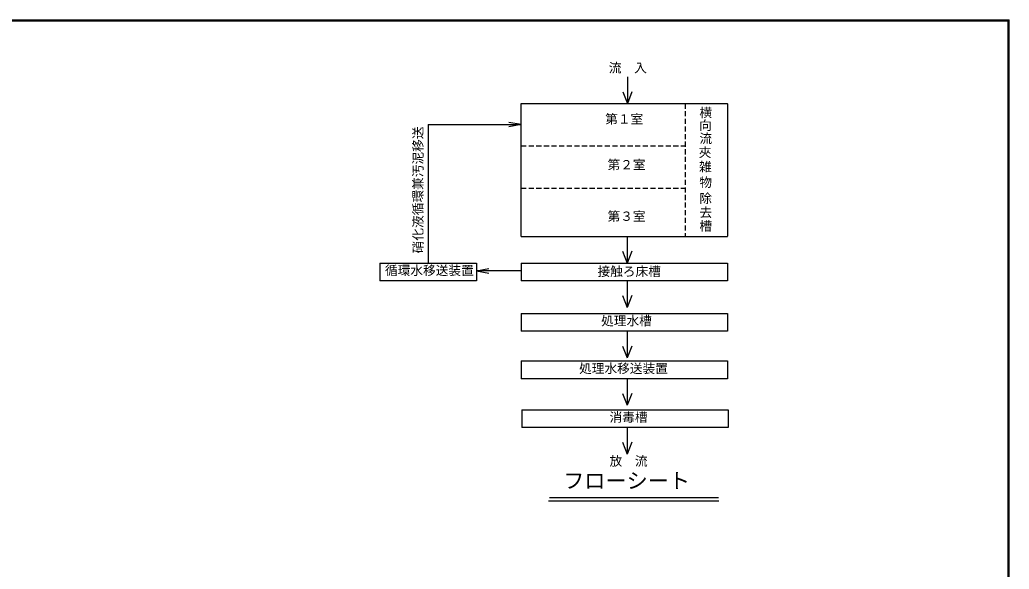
# Model space of a CAD drawing. Units: millimetres, scale not verified. Extents: x -8093 to 8093, y -5792 to 5792.
# Drawn here: x 1073 to 8093, y 1895 to 5792 of the extents above; entities that cross this region are included whole.
import ezdxf
from ezdxf.enums import TextEntityAlignment as Align

# ---------------------------------------------------------------- set-up
doc = ezdxf.new("R2010")
doc.units = ezdxf.units.MM
doc.header["$LTSCALE"] = 30
doc.linetypes.add('DASHED1', pattern=[1.8, 1.2, -0.6])
doc.layers.add('0-0_Axis_waku', color=7, linetype='Continuous', lineweight=25)
doc.layers.add('0-1_00クル-フ-0躯体', color=3, linetype='Continuous', lineweight=25)
doc.styles.add('ＭＳ ゴシック', font='')
doc.styles.get('ＭＳ ゴシック').set_extended_font_data('MS Gothic')

msp = doc.modelspace()

# ---------------------------------------------------------------- linework, layer by layer
at = {"layer": '0-0_Axis_waku'}
for p, q in [((-8093.4, 5792.4), (8093.4, 5792.4)), ((-8092.8, 5791.8), (8092.8, 5791.8)), ((-8092.2, 5791.2), (8092.2, 5791.2)), ((-8091.6, 5790.6), (8091.6, 5790.6)), ((-8091, 5790), (8091, 5790)), ((-8090.4, 5789.4), (8090.4, 5789.4)), ((-8089.8, 5788.8), (8089.8, 5788.8)), ((-8089.2, 5788.2), (8089.2, 5788.2)), ((-8088.6, 5787.6), (8088.6, 5787.6)), ((-8088, 5787), (8088, 5787)), ((-8087.4, 5786.4), (8087.4, 5786.4)), ((-8086.8, 5785.8), (8086.8, 5785.8)), ((-8086.2, 5785.2), (8086.2, 5785.2)), ((-8085.6, 5784.6), (8085.6, 5784.6)), ((-8085, 5784), (8085, 5784)), ((8085, -5784), (8085, 5784)), ((8085.6, -5784.6), (8085.6, 5784.6)), ((8086.2, -5785.2), (8086.2, 5785.2)), ((8086.8, -5785.8), (8086.8, 5785.8)), ((8087.4, -5786.4), (8087.4, 5786.4)), ((8088, -5787), (8088, 5787)), ((8088.6, -5787.6), (8088.6, 5787.6)), ((8089.2, -5788.2), (8089.2, 5788.2)), ((8089.8, -5788.8), (8089.8, 5788.8)), ((8090.4, -5789.4), (8090.4, 5789.4)), ((8091, -5790), (8091, 5790)), ((8091.6, -5790.6), (8091.6, 5790.6)), ((8092.2, -5791.2), (8092.2, 5791.2)), ((8092.8, -5791.8), (8092.8, 5791.8)), ((8093.4, -5792.4), (8093.4, 5792.4))]:
    msp.add_line(p, q, dxfattribs=at)
at = {"layer": '0-1_00クル-フ-0躯体'}
for p, q in [((5384.16, 5386.96), (5384.16, 5197.96)), ((5352, 5281.96), (5384.16, 5197.96)), ((5416.31, 5281.96), (5384.16, 5197.96)), ((4630, 4255.86), (4630, 5197.96)), ((4630, 5197.96), (6094.41, 5197.81)), ((6094.91, 5197.31), (6094.91, 4256.21)), ((3970.73, 5048.63), (3970.73, 4066.86)), ((4630, 5048.63), (4543.06, 5032.32)), ((4630, 4255.86), (6094.41, 4255.71)), ((5382.44, 4255.86), (5382.44, 4066.86)), ((5350.29, 4150.86), (5382.44, 4066.86)), ((5414.6, 4150.86), (5382.44, 4066.86)), ((3628.43, 4066.86), (3628.43, 3940.86)), ((3628.43, 4066.86), (4313.03, 4066.86)), ((4313.03, 4011.08), (4399.97, 4027.38)), ((4630, 4066.86), (4630, 3940.86)), ((4630, 4066.86), (6094.76, 4066.86)), ((6094.76, 4066.86), (6094.76, 3940.86)), ((6094.76, 3940.86), (4630, 3940.86)), ((5382.44, 3940.87), (5382.44, 3751.86)), ((5350.29, 3835.86), (5382.44, 3751.86)), ((5414.6, 3835.86), (5382.44, 3751.86)), ((4630, 3708.62), (4630, 3582.62)), ((4630, 3708.62), (6094.76, 3708.62)), ((6094.76, 3708.62), (6094.76, 3582.62)), ((6094.76, 3582.62), (4630, 3582.62)), ((5382.44, 3582.62), (5382.44, 3393.62)), ((5350.29, 3477.62), (5382.44, 3393.62)), ((5414.6, 3477.62), (5382.44, 3393.62)), ((4630, 3372.31), (4630, 3246.31)), ((4630, 3372.31), (6094.76, 3372.31)), ((6094.76, 3372.31), (6094.76, 3246.31)), ((6094.76, 3246.31), (4630, 3246.31)), ((5382.44, 3246.31), (5382.44, 3057.31)), ((5350.29, 3141.31), (5382.44, 3057.31)), ((5414.6, 3141.31), (5382.44, 3057.31)), ((4634.74, 3025.95), (4634.74, 2899.95)), ((4634.74, 3025.95), (6099.5, 3025.95)), ((5382.44, 2899.95), (5382.44, 2710.95)), ((5350.29, 2794.95), (5382.44, 2710.95)), ((5414.6, 2794.95), (5382.44, 2710.95)), ((6031.77, 2401.63), (4830.85, 2401.63)), ((6032.63, 2377.63), (4825.24, 2377.63))]:
    msp.add_line(p, q, dxfattribs=at)
at = {"layer": '0-1_00クル-フ-0躯体', "linetype": 'DASHED1'}
for p, q in [((5795.27, 5197.81), (5795.27, 4255.71)), ((4630, 4897.96), (5795.27, 4897.81)), ((4630, 4597.96), (5795.27, 4597.81))]:
    msp.add_line(p, q, dxfattribs=at)
at = {"layer": '0-1_00クル-フ-0躯体'}
for points in [[(3970.73, 5048.63), (4630, 5048.63), (4543.06, 5064.94)], [(4313.03, 4066.86), (4313.03, 3940.86), (3628.43, 3940.86)], [(4630, 4011.08), (4313.03, 4011.08), (4399.97, 3994.77)], [(6099.5, 3025.95), (6099.5, 2899.95), (4634.74, 2899.95)]]:
    msp.add_lwpolyline(points, dxfattribs=at)
for centre, start, end in [((6094.41, 5197.31), 0, 90), ((6094.41, 4256.21), 270, 0)]:
    msp.add_arc(centre, 0.5, start, end, dxfattribs=at)

# ---------------------------------------------------------------- texts
at = {"layer": '0-1_00クル-フ-0躯体', "color": 4, "style": 'ＭＳ ゴシック'}
for s, height, p in [('流\u3000入', 65.98, (5252.31, 5398.78)), ('第１室', 65.98, (5226.76, 5036.23)), ('横', 65.98, (5894.95, 5081.62)), ('向', 65.98, (5892.8, 4990.84)), ('流', 65.98, (5894.95, 4898.1)), ('夾', 65.98, (5890.64, 4798.63)), ('第２室', 65.98, (5243.32, 4711.6)), ('雑', 65.98, (5892.8, 4697)), ('物', 65.98, (5894.95, 4586.47)), ('除', 65.98, (5894.95, 4472.16)), ('第３室', 65.98, (5243.32, 4346.1)), ('去', 65.98, (5894.95, 4372.96)), ('槽', 65.98, (5894.95, 4277.41)), ('循環水移送装置', 65.98, (3664.02, 3961.73)), ('接触ろ床槽', 65.98, (5172.06, 3954.87)), ('処理水槽', 65.98, (5197.76, 3604.17)), ('処理水移送装置', 65.98, (5041.33, 3266.14)), ('消毒槽', 65.98, (5257.23, 2920.47)), ('放\u3000流', 65.98, (5257.59, 2609.09)), ('フローシート', 110, (4928.45, 2435.04))]:
    msp.add_text(s, height=height, dxfattribs=at).set_placement(p, align=Align.BOTTOM_LEFT)
msp.add_text('硝化液循環兼汚泥移送', height=65.98, rotation=90, dxfattribs=at).set_placement((3951.27, 4135.31), align=Align.BOTTOM_LEFT)

doc.saveas('drawing.dxf')
